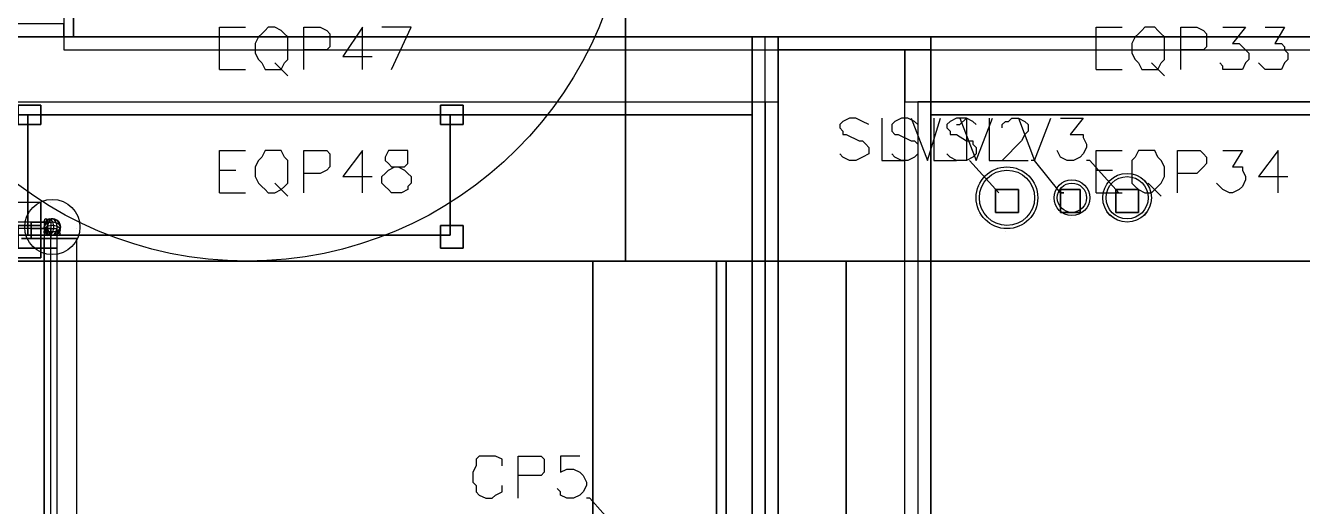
# Model space of a CAD drawing. Header units: metres. Extents: x 114 to 218, y 8 to 180.
# Drawn here: x 150.5 to 156.55, y 75.91 to 78.19 of the extents above; entities that cross this region are included whole.
import ezdxf

# ---------------------------------------------------------------- set-up
doc = ezdxf.new("R2010")
doc.units = ezdxf.units.M
doc.header["$MEASUREMENT"] = 0
for name, color, linetype in [('_Route', 7, 'Continuous'), ('A-2D-I-WALL', 7, 'Continuous'), ('A-3D-I-WALL', 7, 'Continuous'), ('A-TFP-CONTROL', 7, 'Continuous'), ('E-CNDT-PWR', 7, 'Continuous'), ('E-EQUIP', 7, 'Continuous'), ('E-SLEEVES', 7, 'Continuous'), ('E-TFP-EQUIP', 7, 'Continuous'), ('E-TFP-SLEEVES', 7, 'Continuous'), ('PL-DHWR-Fitting', 7, 'Continuous'), ('PL-DHWR-Pipe', 7, 'Continuous'), ('PL-DHWR-Pipe_Fitting-Insulation', 7, 'Continuous'), ('S-3D-BEAM', 7, 'Continuous'), ('S-3D-FTNG', 7, 'Continuous'), ('S-3D-PILR', 7, 'Continuous')]:
    doc.layers.add(name, color=color, linetype=linetype)

msp = doc.modelspace()

# ---------------------------------------------------------------- linework, layer by layer
at = {"layer": '_Route', "color": 4, "true_color": 0x00ffff}
msp.add_lwpolyline([(193.461, 85.4557), (193.461, 85.0712), (169.3117, 85.0712), (169.3117, 65.721), (150.623, 65.721), (150.623, 77.2265), (141.1786, 77.2265), (140.8402, 77.2265), (130.5806, 77.2265), (130.2422, 77.2265), (126.489, 77.2265)], dxfattribs=at)
msp.add_lwpolyline([(193.461, 85.4557), (193.461, 85.0712), (169.3117, 85.0712), (169.3117, 65.721), (150.623, 65.721), (150.623, 77.2265), (141.1786, 77.2265), (140.8402, 77.2265), (130.5806, 77.2265), (130.2422, 77.2265), (126.489, 77.2265)], dxfattribs=at)
at = {"layer": 'A-2D-I-WALL', "color": 9, "true_color": 0xbababa}
for points in [[(150.6845, 107.9746), (150.6845, 78.0725)], [(154.0685, 78.134), (153.4532, 78.134)], [(155.2836, 78.134), (154.6683, 78.134)], [(150.6845, 78.0725), (165.5894, 78.0725)], [(154.0685, 78.0725), (154.0685, 67.8437)], [(154.6683, 67.1822), (154.6683, 78.0725)], [(150.4384, 77.8264), (154.0685, 77.8264)], [(154.0069, 77.8264), (154.0069, 67.9052)], [(154.6683, 77.8264), (167.4659, 77.8264)], [(154.7299, 77.8264), (154.7299, 67.536)], [(150.3768, 77.7649), (153.9454, 77.7649)], [(153.9454, 77.7649), (153.9454, 67.9667)], [(154.7914, 67.5975), (154.7914, 77.7649)], [(154.7914, 77.7649), (167.389, 77.7649)]]:
    msp.add_lwpolyline(points, dxfattribs=at)
at = {"layer": 'A-3D-I-WALL', "color": 42, "true_color": 0xdda500}
for points in [[(150.7306, 108.2822), (150.3768, 108.2822), (150.3768, 107.4362), (150.3768, 78.134), (150.7306, 78.134), (150.6845, 78.134), (150.4384, 78.134), (150.3768, 78.134), (150.3768, 107.4362), (150.3768, 108.2822), (150.7306, 108.2822)], [(150.7306, 78.134), (150.7306, 107.9284), (150.7306, 108.2822), (150.7306, 108.2207), (150.7306, 108.1591), (150.7306, 78.134)], [(150.6845, 108.1591), (150.6845, 78.1955), (150.6845, 78.134), (150.7306, 78.134), (150.7306, 108.1591), (150.6845, 108.1591)], [(150.3768, 107.4977), (150.3768, 107.4362), (150.3768, 78.134), (150.4384, 78.134), (150.6845, 78.134), (150.6845, 78.1955), (150.4384, 78.1955), (150.4384, 107.4977), (150.3768, 107.4977)], [(153.9454, 78.134), (150.7306, 78.134), (150.3768, 78.134), (153.9454, 78.134)], [(150.6845, 78.134), (150.6845, 78.134)], [(150.6845, 78.134), (150.6845, 78.134)], [(150.7306, 78.134), (150.7306, 78.134)], [(150.7306, 78.134), (150.7306, 78.134)], [(150.7306, 78.134), (150.7306, 78.134)], [(154.0069, 67.9052), (154.0069, 78.134), (153.9454, 78.134), (153.9454, 67.9667), (153.9454, 67.9052), (154.0069, 67.9052), (154.0069, 67.8437), (154.0685, 67.8437), (154.0685, 78.0725), (154.0685, 78.134), (154.0069, 78.134)], [(154.7914, 78.134), (153.9454, 78.134), (153.9454, 77.7649), (153.9454, 67.9667), (153.9454, 67.1207), (154.7914, 67.1207), (154.0069, 67.1207), (153.9454, 67.1207), (153.9454, 67.9667), (153.9454, 78.134), (154.0685, 78.134), (154.7914, 78.134)], [(153.9454, 78.134), (153.9454, 78.134)], [(153.9454, 78.134), (153.9454, 78.134)], [(153.9454, 78.134), (153.9454, 78.134)], [(153.9454, 77.7649), (153.9454, 78.134), (153.9454, 77.7649)], [(154.0069, 78.134), (154.0069, 78.134)], [(154.0685, 78.134), (154.0685, 78.134)], [(154.0685, 78.134), (154.0685, 78.134)], [(165.5278, 78.134), (155.2836, 78.134), (154.7914, 78.134), (154.7299, 78.134), (154.6683, 78.134), (154.0685, 78.134), (154.0685, 78.0725), (154.6683, 78.0725), (154.7914, 78.0725), (165.5278, 78.0725), (165.5278, 78.134)], [(154.0685, 78.134), (154.0685, 78.134)], [(154.6683, 78.134), (154.6683, 78.134)], [(154.7299, 78.134), (154.7299, 78.134)], [(154.7914, 67.1207), (154.7914, 67.5975), (154.7914, 77.7649), (154.7914, 78.134), (154.7914, 77.7649), (154.7914, 67.5975), (154.7914, 67.1207)], [(154.7914, 78.134), (154.7914, 78.134)], [(154.7914, 78.134), (154.7914, 78.134)], [(165.5278, 78.134), (154.7914, 78.134), (154.7914, 77.7649), (165.5278, 77.7649), (165.5278, 78.0571), (165.5278, 78.134), (165.5278, 78.0571), (165.5278, 77.7649), (154.7914, 77.7649), (154.7914, 78.134), (165.5278, 78.134)], [(154.7914, 78.134), (154.7914, 78.134)], [(154.7914, 78.134), (154.7914, 78.134)], [(155.2836, 78.134), (155.2836, 78.134)], [(154.6683, 67.536), (154.6683, 77.8264), (154.6683, 78.0725), (154.0685, 78.0725)], [(154.0685, 78.0725), (154.0685, 78.0725)], [(154.0685, 78.0725), (154.0685, 78.0725)], [(154.6683, 78.0725), (154.6683, 78.0725)], [(154.7914, 78.0725), (154.6683, 78.0725), (154.6683, 77.8264), (154.7299, 77.8264), (154.7914, 77.8264)], [(154.6683, 78.0725), (154.6683, 78.0725)], [(154.7914, 78.0725), (154.7914, 78.0725)], [(154.6683, 77.8264), (154.7299, 77.8264)], [(154.6683, 77.8264), (154.6683, 77.8264)], [(154.6683, 77.8264), (154.6683, 77.8264)], [(154.7914, 67.536), (154.7914, 67.5975), (154.7914, 77.7649), (154.7914, 77.8264), (154.7299, 77.8264), (154.7299, 67.536), (154.7914, 67.536)], [(154.7299, 77.8264), (154.7299, 77.8264)], [(154.7299, 77.8264), (154.7299, 77.8264)], [(154.7914, 77.8264), (154.7914, 77.8264)], [(154.7914, 77.8264), (154.7914, 77.7649), (165.5278, 77.7649), (165.5278, 77.8264), (154.7914, 77.8264)], [(154.7914, 77.8264), (154.7914, 77.8264)], [(153.9454, 77.7649), (150.3768, 77.7649), (153.9454, 77.7649)], [(153.9454, 77.7649), (153.9454, 77.7649)], [(153.9454, 77.7649), (153.9454, 77.7649)], [(154.7914, 77.7649), (154.7914, 77.7649)], [(154.7914, 77.7649), (154.7914, 77.7649)], [(154.7914, 77.7649), (154.7914, 77.7649)], [(154.7914, 77.7649), (154.7914, 77.7649)], [(154.7914, 77.7649), (154.7914, 77.7649)]]:
    msp.add_lwpolyline(points, dxfattribs=at)
at = {"layer": 'A-TFP-CONTROL', "color": 1, "true_color": 0xff0000}
for points in [[(152.761, 76.1036), (152.761, 76.1344), (152.7302, 76.1498), (152.7149, 76.1498), (152.6841, 76.1498), (152.6533, 76.1498), (152.638, 76.1344), (152.638, 76.1036), (152.6226, 76.0729), (152.6226, 76.0267), (152.638, 76.0113), (152.638, 75.9806), (152.6533, 75.9652), (152.6841, 75.9498), (152.7149, 75.9498), (152.7302, 75.9652), (152.761, 75.9806), (152.761, 76.0113)], [(152.8379, 75.9498), (152.8379, 76.1498), (152.9148, 76.1498), (152.9456, 76.1498), (152.961, 76.1344), (152.961, 76.119), (152.961, 76.0882), (152.961, 76.0729), (152.9456, 76.0575), (152.9148, 76.0575), (152.8379, 76.0575)], [(153.1302, 76.1498), (153.0379, 76.1498), (153.0379, 76.0729), (153.0686, 76.0882), (153.0994, 76.0882), (153.1302, 76.0729), (153.1455, 76.0575), (153.1609, 76.0267), (153.1609, 76.0113), (153.1455, 75.9806), (153.1302, 75.9652), (153.0994, 75.9498), (153.0686, 75.9498), (153.0379, 75.9652), (153.0379, 75.9806), (153.0225, 75.996)], [(153.2994, 75.8114), (153.1763, 75.9498), (153.1609, 75.9498)]]:
    msp.add_lwpolyline(points, dxfattribs=at)
at = {"layer": 'E-CNDT-PWR', "color": 113, "true_color": 0x6edda5}
for points in [[(155.1452, 77.5034), (155.1452, 77.5034)], [(155.0221, 77.4265), (155.0221, 77.4265)], [(155.2682, 77.4265), (155.2682, 77.4265)], [(155.4528, 77.4418), (155.4528, 77.4418)], [(155.7143, 77.4726), (155.7143, 77.4726)], [(155.0067, 77.3649), (155.0067, 77.3649)], [(155.299, 77.3649), (155.299, 77.3649)], [(155.3605, 77.3649), (155.3605, 77.3649)], [(155.3759, 77.3957), (155.3759, 77.3957)], [(155.5297, 77.3957), (155.5297, 77.3957)], [(155.5451, 77.3649), (155.5451, 77.3649)], [(155.6066, 77.3649), (155.6066, 77.3649)], [(155.622, 77.4111), (155.622, 77.4111)], [(155.8066, 77.4111), (155.8066, 77.4111)], [(155.822, 77.3649), (155.822, 77.3649)], [(155.3759, 77.3188), (155.3759, 77.3188)], [(155.5297, 77.3188), (155.5297, 77.3188)], [(155.0221, 77.288), (155.0221, 77.288)], [(155.2682, 77.288), (155.2682, 77.288)], [(155.4528, 77.2726), (155.4528, 77.2726)], [(155.4528, 77.2726), (155.4528, 77.2726)], [(155.4528, 77.2726), (155.4528, 77.2726)], [(155.4528, 77.2726), (155.4528, 77.2726)], [(155.622, 77.3034), (155.622, 77.3034)], [(155.7143, 77.2573), (155.7143, 77.2573)], [(155.7143, 77.2573), (155.7143, 77.2573)], [(155.7143, 77.2573), (155.7143, 77.2573)], [(155.7143, 77.2573), (155.7143, 77.2573)], [(155.8066, 77.3034), (155.8066, 77.3034)], [(155.1452, 77.2111), (155.1452, 77.2111)], [(155.1452, 77.2111), (155.1452, 77.2111)], [(155.1452, 77.2111), (155.1452, 77.2111)], [(155.1452, 77.2111), (155.1452, 77.2111)]]:
    msp.add_lwpolyline(points, dxfattribs=at)
for centre, radius in [((155.1529, 77.3726), 0.1461), ((155.1529, 77.3726), 0.1461), ((155.1529, 77.3726), 0.1461), ((155.1529, 77.3726), 0.1461), ((155.1529, 77.3726), 0.1461), ((155.1529, 77.3726), 0.1461), ((155.1529, 77.3726), 0.1461), ((155.1529, 77.3726), 0.1461), ((155.1529, 77.3726), 0.1461), ((155.1529, 77.3726), 0.1461), ((155.722, 77.3726), 0.1154), ((155.722, 77.3726), 0.1154), ((155.722, 77.3726), 0.1154), ((155.722, 77.3726), 0.1154), ((155.722, 77.3726), 0.1154), ((155.722, 77.3726), 0.1154), ((155.722, 77.3726), 0.1154), ((155.722, 77.3726), 0.1154), ((155.722, 77.3726), 0.1153), ((155.722, 77.3726), 0.1153), ((155.4605, 77.3726), 0.0846), ((155.4605, 77.3726), 0.0846), ((155.4605, 77.3726), 0.0846), ((155.4605, 77.3726), 0.0846), ((155.4605, 77.3726), 0.0846), ((155.4605, 77.3726), 0.0846), ((155.4605, 77.3726), 0.0846), ((155.4605, 77.3726), 0.0846), ((155.4605, 77.3726), 0.0846), ((155.4605, 77.3726), 0.0846)]:
    msp.add_circle(centre, radius, dxfattribs=at)
at = {"layer": 'E-EQUIP', "color": 6, "true_color": 0xff00ff}
for points in [[(150.5153, 77.1957), (150.5153, 77.7649), (152.5149, 77.7649), (152.5149, 77.1957), (150.5153, 77.1957)], [(150.5153, 77.7649), (152.5149, 77.7649), (150.5153, 77.7649)], [(150.5153, 77.1957), (152.5149, 77.1957), (152.5149, 77.7649), (152.5149, 77.1957), (150.5153, 77.1957)], [(150.5153, 77.7649), (150.5153, 77.1957), (150.5153, 77.7649)], [(150.5153, 77.7649), (150.5153, 77.7649)], [(152.5149, 77.7649), (152.5149, 77.7649)], [(152.5149, 77.7649), (152.5149, 77.7649)], [(150.5153, 77.1957), (150.5153, 77.1957)], [(150.5153, 77.1957), (150.5153, 77.1957)], [(152.5149, 77.1957), (152.5149, 77.1957)], [(152.5149, 77.1957), (152.5149, 77.1957)]]:
    msp.add_lwpolyline(points, dxfattribs=at)
at = {"layer": 'E-SLEEVES', "color": 4, "true_color": 0x00ffff}
for centre, radius in [((155.1529, 77.3726), 0.1308), ((155.4605, 77.3726), 0.0692), ((155.722, 77.3726), 0.1)]:
    msp.add_circle(centre, radius, dxfattribs=at)
at = {"layer": 'E-TFP-EQUIP', "color": 6, "true_color": 0xff00ff}
for points in [[(151.4228, 77.9802), (151.4228, 78.1802), (151.5459, 78.1802)], [(151.6535, 78.1802), (151.6381, 78.1648), (151.6228, 78.1494), (151.6074, 78.134), (151.592, 78.1033), (151.592, 78.0571), (151.6074, 78.0264), (151.6228, 78.011), (151.6381, 77.9802), (151.6535, 77.9802), (151.6843, 77.9802), (151.7151, 77.9802), (151.7304, 78.011), (151.7458, 78.0264), (151.7458, 78.0571), (151.7458, 78.1033), (151.7458, 78.134), (151.7304, 78.1494), (151.7151, 78.1648), (151.6843, 78.1802), (151.6535, 78.1802)], [(151.8227, 77.9802), (151.8227, 78.1802), (151.8996, 78.1802), (151.9304, 78.1648), (151.9458, 78.1494), (151.9458, 78.134), (151.9458, 78.1033), (151.9458, 78.0879), (151.9304, 78.0725), (151.8996, 78.0725), (151.8227, 78.0725)], [(152.0996, 77.9802), (152.0996, 78.1802), (152.0073, 78.0417), (152.1457, 78.0417)], [(152.238, 77.9802), (152.3303, 78.1802), (152.1919, 78.1802)], [(155.5759, 77.9802), (155.5759, 78.1802), (155.6989, 78.1802)], [(155.8066, 78.1802), (155.7912, 78.1648), (155.7758, 78.1494), (155.7604, 78.134), (155.7451, 78.1033), (155.7451, 78.0571), (155.7604, 78.0264), (155.7758, 78.011), (155.7912, 77.9802), (155.8066, 77.9802), (155.8527, 77.9802), (155.8681, 77.9802), (155.8835, 78.011), (155.8989, 78.0264), (155.8989, 78.0571), (155.8989, 78.1033), (155.8989, 78.134), (155.8835, 78.1494), (155.8681, 78.1648), (155.8527, 78.1802), (155.8066, 78.1802)], [(155.9758, 77.9802), (155.9758, 78.1802), (156.0527, 78.1802), (156.0835, 78.1648), (156.0988, 78.1494), (156.0988, 78.134), (156.0988, 78.1033), (156.0988, 78.0879), (156.0835, 78.0725), (156.0527, 78.0725), (155.9758, 78.0725)], [(156.1758, 78.1802), (156.2834, 78.1802), (156.2219, 78.1033), (156.2527, 78.1033), (156.268, 78.0879), (156.2834, 78.0725), (156.2988, 78.0571), (156.2988, 78.0264), (156.2834, 78.011), (156.268, 77.9802), (156.2373, 77.9802), (156.2065, 77.9802), (156.1758, 77.9802), (156.1758, 77.9956), (156.1604, 78.011)], [(156.3757, 78.1802), (156.468, 78.1802), (156.4219, 78.1033), (156.4526, 78.1033), (156.468, 78.0879), (156.468, 78.0725), (156.4834, 78.0571), (156.4834, 78.0264), (156.468, 78.011), (156.4526, 77.9802), (156.4219, 77.9802), (156.4065, 77.9802), (156.3757, 77.9802), (156.3603, 77.9956), (156.345, 78.011)], [(151.4228, 78.0725), (151.4997, 78.0725)], [(155.5759, 78.0725), (155.6528, 78.0725)], [(151.4228, 77.9802), (151.5459, 77.9802)], [(151.6843, 78.011), (151.7458, 77.9494)], [(155.5759, 77.9802), (155.6989, 77.9802)], [(155.8373, 78.011), (155.8989, 77.9494)], [(150.5768, 77.811), (150.4691, 77.811), (150.4691, 77.7187), (150.4691, 77.811), (150.5768, 77.811)], [(150.5768, 77.7187), (150.5768, 77.811), (150.5768, 77.7187)], [(150.5768, 77.811), (150.5768, 77.811)], [(150.5768, 77.811), (150.5768, 77.811)], [(152.5764, 77.811), (152.4688, 77.811), (152.4688, 77.7187), (152.4688, 77.811), (152.5764, 77.811)], [(152.4688, 77.811), (152.4688, 77.811)], [(152.4688, 77.811), (152.4688, 77.811)], [(152.5764, 77.7187), (152.5764, 77.811), (152.5764, 77.7187)], [(152.5764, 77.811), (152.5764, 77.811)], [(152.5764, 77.811), (152.5764, 77.811)], [(150.5768, 77.7187), (150.4691, 77.7187), (150.5768, 77.7187)], [(150.5768, 77.7187), (150.5768, 77.7187)], [(152.5764, 77.7187), (152.4688, 77.7187), (152.5764, 77.7187)], [(152.4688, 77.7187), (152.4688, 77.7187)], [(152.4688, 77.7187), (152.4688, 77.7187)], [(152.5764, 77.7187), (152.5764, 77.7187)], [(151.4228, 77.3957), (151.4228, 77.5957), (151.5459, 77.5957)], [(151.6535, 77.5957), (151.6381, 77.5957), (151.6228, 77.5649), (151.6074, 77.5495), (151.592, 77.5187), (151.592, 77.4726), (151.6074, 77.4418), (151.6228, 77.4265), (151.6381, 77.4111), (151.6535, 77.3957), (151.6843, 77.3957), (151.7151, 77.4111), (151.7304, 77.4265), (151.7458, 77.4418), (151.7458, 77.4726), (151.7458, 77.5187), (151.7458, 77.5495), (151.7304, 77.5649), (151.7151, 77.5957), (151.6843, 77.5957), (151.6535, 77.5957)], [(151.8227, 77.3957), (151.8227, 77.5957), (151.8996, 77.5957), (151.9304, 77.5957), (151.9458, 77.5803), (151.9458, 77.5649), (151.9458, 77.5341), (151.9458, 77.5187), (151.9304, 77.5034), (151.8996, 77.488), (151.8227, 77.488)], [(152.0996, 77.3957), (152.0996, 77.5957), (152.0073, 77.4726), (152.1457, 77.4726)], [(152.238, 77.5957), (152.2226, 77.5957), (152.2073, 77.5649), (152.2073, 77.5495), (152.2226, 77.5341), (152.238, 77.5187), (152.2688, 77.5187), (152.2996, 77.5034), (152.3149, 77.488), (152.3303, 77.4726), (152.3303, 77.4418), (152.3149, 77.4265), (152.3149, 77.4111), (152.2842, 77.3957), (152.238, 77.3957), (152.2226, 77.4111), (152.2073, 77.4265), (152.1919, 77.4418), (152.1919, 77.4726), (152.2073, 77.488), (152.2226, 77.5034), (152.2534, 77.5187), (152.2996, 77.5187), (152.3149, 77.5341), (152.3149, 77.5495), (152.3149, 77.5649), (152.3149, 77.5957), (152.2842, 77.5957), (152.238, 77.5957)], [(155.5759, 77.3957), (155.5759, 77.5957), (155.6989, 77.5957)], [(155.8066, 77.5957), (155.7758, 77.5957), (155.7604, 77.5649), (155.7451, 77.5495), (155.7451, 77.5187), (155.7451, 77.4726), (155.7451, 77.4418), (155.7604, 77.4265), (155.7758, 77.4111), (155.8066, 77.3957), (155.8373, 77.3957), (155.8527, 77.4111), (155.8681, 77.4265), (155.8835, 77.4418), (155.8989, 77.4726), (155.8989, 77.5187), (155.8835, 77.5495), (155.8681, 77.5649), (155.8527, 77.5957), (155.8373, 77.5957), (155.8066, 77.5957)], [(155.9604, 77.3957), (155.9604, 77.5957), (156.0527, 77.5957), (156.0681, 77.5957), (156.0835, 77.5803), (156.0988, 77.5649), (156.0988, 77.5341), (156.0835, 77.5187), (156.0681, 77.5034), (156.0527, 77.488), (155.9604, 77.488)], [(156.1758, 77.5957), (156.268, 77.5957), (156.2219, 77.5187), (156.2527, 77.5187), (156.268, 77.5187), (156.268, 77.5034), (156.2834, 77.4726), (156.2834, 77.4572), (156.268, 77.4265), (156.2527, 77.4111), (156.2219, 77.3957), (156.2065, 77.3957), (156.1758, 77.4111), (156.1604, 77.4265), (156.145, 77.4418)], [(156.4372, 77.3957), (156.4372, 77.5957), (156.345, 77.4726), (156.4834, 77.4726)], [(151.4228, 77.5034), (151.4997, 77.5034)], [(155.5759, 77.5034), (155.6528, 77.5034)], [(151.6843, 77.4418), (151.7458, 77.3803)], [(155.822, 77.4418), (155.8835, 77.3803)], [(151.4228, 77.3957), (151.5459, 77.3957)], [(155.5759, 77.3957), (155.6989, 77.3957)], [(150.5768, 77.2419), (150.4691, 77.2419), (150.4691, 77.1342), (150.4691, 77.2419), (150.5768, 77.2419)], [(150.5768, 77.1342), (150.5768, 77.2419), (150.5768, 77.1342)], [(150.5768, 77.2419), (150.5768, 77.2419)], [(150.5768, 77.2419), (150.5768, 77.2419)], [(152.5764, 77.2419), (152.4688, 77.2419), (152.4688, 77.1342), (152.4688, 77.2419), (152.5764, 77.2419)], [(152.4688, 77.2419), (152.4688, 77.2419)], [(152.4688, 77.2419), (152.4688, 77.2419)], [(152.5764, 77.1342), (152.5764, 77.2419), (152.5764, 77.1342)], [(152.5764, 77.2419), (152.5764, 77.2419)], [(152.5764, 77.2419), (152.5764, 77.2419)], [(150.5768, 77.1342), (150.4691, 77.1342), (150.5768, 77.1342)], [(150.5768, 77.1342), (150.5768, 77.1342)], [(152.5764, 77.1342), (152.4688, 77.1342), (152.5764, 77.1342)], [(152.4688, 77.1342), (152.4688, 77.1342)], [(152.4688, 77.1342), (152.4688, 77.1342)], [(152.5764, 77.1342), (152.5764, 77.1342)]]:
    msp.add_lwpolyline(points, dxfattribs=at)
at = {"layer": 'E-TFP-SLEEVES', "color": 4, "true_color": 0x00ffff}
for points in [[(154.4991, 77.7187), (154.4684, 77.7341), (154.4376, 77.7495), (154.4069, 77.7495), (154.3761, 77.7341), (154.3607, 77.7187), (154.3607, 77.7033), (154.3761, 77.688), (154.3761, 77.6726), (154.3915, 77.6726), (154.453, 77.6418), (154.4684, 77.6418), (154.4838, 77.6264), (154.4991, 77.611), (154.4991, 77.5803), (154.4684, 77.5649), (154.4376, 77.5495), (154.4069, 77.5495), (154.3761, 77.5649), (154.3607, 77.5803)], [(154.5607, 77.7495), (154.5607, 77.5495), (154.6683, 77.5495)], [(154.7299, 77.7187), (154.7145, 77.7341), (154.6837, 77.7495), (154.653, 77.7495), (154.6222, 77.7341), (154.6068, 77.7187), (154.6068, 77.7033), (154.6068, 77.688), (154.6222, 77.6726), (154.6376, 77.6726), (154.6991, 77.6418), (154.7145, 77.6418), (154.7299, 77.6264), (154.7299, 77.611), (154.7299, 77.5803), (154.7145, 77.5649), (154.6837, 77.5495), (154.653, 77.5495), (154.6222, 77.5649), (154.6068, 77.5803)], [(154.6991, 77.7495), (154.776, 77.5495), (154.8375, 77.7495)], [(154.8068, 77.7495), (154.8068, 77.5495), (154.9144, 77.5495)], [(155.0067, 77.7187), (154.9913, 77.7341), (154.9606, 77.7495), (154.9144, 77.7495), (154.8837, 77.7341), (154.8683, 77.7187), (154.8683, 77.7033), (154.8837, 77.688), (154.8837, 77.6726), (154.9144, 77.6726), (154.9606, 77.6418), (154.9913, 77.6418), (154.9913, 77.6264), (155.0067, 77.611), (155.0067, 77.5803), (154.9913, 77.5649), (154.9606, 77.5495), (154.9144, 77.5495), (154.8837, 77.5649), (154.8683, 77.5803)], [(154.9144, 77.7187), (154.9298, 77.7187), (154.9606, 77.7495), (154.9606, 77.5495)], [(154.9298, 77.7495), (155.0067, 77.5495), (155.0836, 77.7495)], [(155.0683, 77.7495), (155.0683, 77.5495), (155.1913, 77.5495)], [(155.1298, 77.7033), (155.1298, 77.7187), (155.1452, 77.7341), (155.1606, 77.7341), (155.1759, 77.7495), (155.2067, 77.7495), (155.2375, 77.7341), (155.2529, 77.7187), (155.2529, 77.688), (155.2375, 77.6726), (155.2221, 77.6418), (155.1298, 77.5495), (155.2529, 77.5495)], [(155.2067, 77.7495), (155.2836, 77.5495), (155.3605, 77.7495)], [(155.4067, 77.7495), (155.5143, 77.7495), (155.4528, 77.6726), (155.4836, 77.6726), (155.5143, 77.6726), (155.5143, 77.6572), (155.5297, 77.6264), (155.5297, 77.611), (155.5143, 77.5803), (155.4989, 77.5649), (155.4682, 77.5495), (155.4374, 77.5495), (155.4067, 77.5649), (155.3913, 77.5957)], [(155.1144, 77.3957), (154.976, 77.5495)], [(155.4067, 77.3957), (155.2836, 77.5495), (155.2682, 77.5495)], [(155.6835, 77.3957), (155.5451, 77.5495), (155.5297, 77.5495)], [(155.2067, 77.4111), (155.099, 77.4111), (155.099, 77.3034), (155.099, 77.4111), (155.2067, 77.4111)], [(155.099, 77.4111), (155.099, 77.4111)], [(155.099, 77.4111), (155.099, 77.4111)], [(155.1144, 77.3957), (155.1144, 77.3957), (155.1144, 77.3957), (155.1144, 77.3957)], [(155.2067, 77.3034), (155.2067, 77.4111), (155.2067, 77.3034)], [(155.2067, 77.4111), (155.2067, 77.4111)], [(155.2067, 77.4111), (155.2067, 77.4111)], [(155.4989, 77.4111), (155.4067, 77.4111), (155.4067, 77.3034), (155.4067, 77.4111), (155.4989, 77.4111)], [(155.4067, 77.4111), (155.4067, 77.4111)], [(155.4067, 77.4111), (155.4067, 77.4111)], [(155.4067, 77.3957), (155.422, 77.3957), (155.422, 77.3957), (155.4067, 77.3957), (155.4067, 77.3957)], [(155.4989, 77.3034), (155.4989, 77.4111), (155.4989, 77.3034)], [(155.4989, 77.4111), (155.4989, 77.4111)], [(155.4989, 77.4111), (155.4989, 77.4111)], [(155.7758, 77.4111), (155.6682, 77.4111), (155.6682, 77.3034), (155.6682, 77.4111), (155.7758, 77.4111)], [(155.6682, 77.4111), (155.6682, 77.4111)], [(155.6682, 77.4111), (155.6682, 77.4111)], [(155.6835, 77.3957), (155.6682, 77.3957), (155.6682, 77.3957), (155.6835, 77.3957), (155.6835, 77.3957)], [(155.7758, 77.3034), (155.7758, 77.4111), (155.7758, 77.3034)], [(155.7758, 77.4111), (155.7758, 77.4111)], [(155.7758, 77.4111), (155.7758, 77.4111)], [(155.2067, 77.3034), (155.099, 77.3034), (155.2067, 77.3034)], [(155.099, 77.3034), (155.099, 77.3034)], [(155.099, 77.3034), (155.099, 77.3034)], [(155.2067, 77.3034), (155.2067, 77.3034)], [(155.4989, 77.3034), (155.4067, 77.3034), (155.4989, 77.3034)], [(155.4067, 77.3034), (155.4067, 77.3034)], [(155.4067, 77.3034), (155.4067, 77.3034)], [(155.4989, 77.3034), (155.4989, 77.3034)], [(155.7758, 77.3034), (155.6682, 77.3034), (155.7758, 77.3034)], [(155.6682, 77.3034), (155.6682, 77.3034)], [(155.6682, 77.3034), (155.6682, 77.3034)], [(155.7758, 77.3034), (155.7758, 77.3034)]]:
    msp.add_lwpolyline(points, dxfattribs=at)
at = {"layer": 'PL-DHWR-Fitting', "color": 30, "true_color": 0xff7f00}
for points in [[(150.5307, 77.2573), (150.5307, 77.2419), (150.5307, 77.2265), (150.5307, 77.1957), (150.5307, 77.2265), (150.5307, 77.2419), (150.5307, 77.2573), (150.5307, 77.2419), (150.5307, 77.2265), (150.5307, 77.1957), (150.5307, 77.1804), (150.5307, 77.1957), (150.5307, 77.2265), (150.5307, 77.2419), (150.5307, 77.2573)], [(150.5307, 77.2573), (150.5768, 77.2573)], [(150.5307, 77.2573), (150.5768, 77.2573)], [(150.5768, 77.2573), (150.5307, 77.2573)], [(150.5768, 77.2573), (150.5307, 77.2573)], [(150.5307, 77.2573), (150.5307, 77.2419), (150.5307, 77.2265), (150.5307, 77.1957), (150.5307, 77.2265), (150.5307, 77.2419), (150.5307, 77.2573), (150.5307, 77.2419), (150.5307, 77.2265), (150.5307, 77.1957), (150.5307, 77.1804), (150.5307, 77.1957), (150.5307, 77.2265), (150.5307, 77.2419), (150.5307, 77.2573)], [(150.5307, 77.2573), (150.5768, 77.2573)], [(150.5307, 77.2573), (150.5768, 77.2573)], [(150.5768, 77.2573), (150.5307, 77.2573)], [(150.5768, 77.2573), (150.5307, 77.2573)], [(150.5768, 77.1804), (150.5768, 77.1957), (150.5768, 77.2265), (150.5768, 77.2419), (150.5768, 77.2573), (150.5768, 77.2419), (150.5768, 77.2265), (150.5768, 77.1957), (150.5768, 77.1804)], [(150.5768, 77.2573), (150.5768, 77.2419), (150.5768, 77.2265), (150.5768, 77.1957), (150.5768, 77.2265), (150.5768, 77.2419), (150.5768, 77.2573)], [(150.5768, 77.1957), (150.5768, 77.2265), (150.5768, 77.2419), (150.5768, 77.2573), (150.5768, 77.2419), (150.5768, 77.2265), (150.5768, 77.1957), (150.5768, 77.2265), (150.5768, 77.2419), (150.5768, 77.2573), (150.5768, 77.2419), (150.5768, 77.2265), (150.5768, 77.1957)], [(150.5768, 77.2573), (150.5768, 77.2573)], [(150.5768, 77.2573), (150.6076, 77.2573), (150.623, 77.2573)], [(150.5768, 77.2573), (150.5768, 77.2573)], [(150.623, 77.2573), (150.6076, 77.2573), (150.5768, 77.2573)], [(150.5768, 77.1804), (150.5768, 77.1957), (150.5768, 77.2265), (150.5768, 77.2419), (150.5768, 77.2573), (150.5768, 77.2419), (150.5768, 77.2265), (150.5768, 77.1957), (150.5768, 77.1804)], [(150.5768, 77.2573), (150.5768, 77.2419), (150.5768, 77.2265), (150.5768, 77.1957), (150.5768, 77.2265), (150.5768, 77.2419), (150.5768, 77.2573)], [(150.5768, 77.1957), (150.5768, 77.2265), (150.5768, 77.2419), (150.5768, 77.2573), (150.5768, 77.2419), (150.5768, 77.2265), (150.5768, 77.1957), (150.5768, 77.2265), (150.5768, 77.2419), (150.5768, 77.2573), (150.5768, 77.2419), (150.5768, 77.2265), (150.5768, 77.1957)], [(150.5768, 77.2573), (150.5768, 77.2573)], [(150.5768, 77.2573), (150.6076, 77.2573), (150.623, 77.2573)], [(150.5768, 77.2573), (150.5768, 77.2573)], [(150.623, 77.2573), (150.6076, 77.2573), (150.5768, 77.2573)], [(150.623, 77.2573), (150.623, 77.2573)], [(150.623, 77.2573), (150.623, 77.2573)], [(150.623, 77.2573), (150.623, 77.2573)], [(150.623, 77.2573), (150.623, 77.2265), (150.623, 77.1804)], [(150.623, 77.2573), (150.623, 77.2573)], [(150.623, 77.2573), (150.623, 77.2573)], [(150.623, 77.2573), (150.623, 77.2573)], [(150.623, 77.2573), (150.623, 77.2573)], [(150.623, 77.2573), (150.623, 77.2573)], [(150.623, 77.2573), (150.623, 77.2573)], [(150.623, 77.2573), (150.623, 77.2573)], [(150.623, 77.2573), (150.623, 77.2573)], [(150.623, 77.2573), (150.623, 77.2265), (150.623, 77.1804)], [(150.623, 77.2573), (150.623, 77.2573)], [(150.623, 77.2573), (150.623, 77.2573)], [(150.623, 77.2573), (150.623, 77.2573)], [(150.623, 77.2573), (150.623, 77.2573)], [(150.623, 77.2573), (150.623, 77.2573)], [(150.5307, 77.2265), (150.5768, 77.2265)], [(150.5307, 77.2265), (150.5768, 77.2265)], [(150.5307, 77.2265), (150.5768, 77.2265)], [(150.5307, 77.2265), (150.5768, 77.2265)], [(150.5307, 77.2265), (150.5307, 77.2265)], [(150.5307, 77.2265), (150.5307, 77.2265)], [(150.5307, 77.2265), (150.5768, 77.2265)], [(150.5307, 77.2265), (150.5768, 77.2265)], [(150.5307, 77.2265), (150.5768, 77.2265)], [(150.5307, 77.2265), (150.5768, 77.2265)], [(150.5307, 77.2265), (150.5307, 77.2265)], [(150.5307, 77.2265), (150.5307, 77.2265)], [(150.5307, 77.1957), (150.5768, 77.1957)], [(150.5307, 77.1957), (150.5768, 77.1957)], [(150.5307, 77.1957), (150.5768, 77.1957)], [(150.5307, 77.1957), (150.5768, 77.1957)], [(150.5768, 77.2265), (150.5768, 77.2265)], [(150.5768, 77.2265), (150.5768, 77.2265)], [(150.5768, 77.2265), (150.5768, 77.2265)], [(150.5768, 77.2265), (150.5768, 77.2265)], [(150.5768, 77.2265), (150.6383, 77.2265), (150.6537, 77.2265)], [(150.5768, 77.2265), (150.5768, 77.2265)], [(150.5768, 77.2265), (150.5768, 77.2265)], [(150.5768, 77.2265), (150.5768, 77.2265)], [(150.5768, 77.2265), (150.5768, 77.2265)], [(150.5768, 77.2265), (150.5768, 77.2265)], [(150.5768, 77.2265), (150.5768, 77.2265)], [(150.5768, 77.2265), (150.5768, 77.2265)], [(150.5768, 77.2265), (150.6383, 77.2265), (150.6537, 77.2265)], [(150.5768, 77.2265), (150.5768, 77.2265)], [(150.5768, 77.2265), (150.5768, 77.2265)], [(150.5768, 77.2265), (150.5768, 77.2265)], [(150.5768, 77.1957), (150.5768, 77.1957)], [(150.5768, 77.1957), (150.6076, 77.1957), (150.623, 77.1957)], [(150.5768, 77.1957), (150.5768, 77.1957)], [(150.5768, 77.1957), (150.6076, 77.1957), (150.623, 77.1957)], [(150.5768, 77.1957), (150.5768, 77.1957)], [(150.5768, 77.1957), (150.6076, 77.1957), (150.623, 77.1957)], [(150.5768, 77.1957), (150.5768, 77.1957)], [(150.5768, 77.1957), (150.6076, 77.1957), (150.623, 77.1957)], [(150.5922, 77.2265), (150.5922, 77.2265)], [(150.5922, 77.2265), (150.5922, 77.2265)], [(150.6537, 77.1804), (150.6383, 77.1804), (150.623, 77.1804), (150.5922, 77.1804), (150.623, 77.1804), (150.6383, 77.1804), (150.6537, 77.1804), (150.6537, 77.2111), (150.6537, 77.2265)], [(150.5922, 77.2265), (150.5922, 77.2111), (150.5922, 77.1804)], [(150.5922, 77.2265), (150.5922, 77.2111), (150.5922, 77.1804)], [(150.5922, 77.2265), (150.5922, 77.2265)], [(150.5922, 77.2265), (150.5922, 77.2265)], [(150.5922, 77.2265), (150.5922, 77.2265)], [(150.5922, 77.2265), (150.5922, 77.2265)], [(150.5922, 77.2265), (150.5922, 77.2265)], [(150.5922, 77.2265), (150.5922, 77.2265)], [(150.6537, 77.1804), (150.6383, 77.1804), (150.623, 77.1804), (150.5922, 77.1804), (150.623, 77.1804), (150.6383, 77.1804), (150.6537, 77.1804), (150.6537, 77.2111), (150.6537, 77.2265)], [(150.5922, 77.2265), (150.5922, 77.2111), (150.5922, 77.1804)], [(150.5922, 77.2265), (150.5922, 77.2111), (150.5922, 77.1804)], [(150.5922, 77.2265), (150.5922, 77.2265)], [(150.5922, 77.2265), (150.5922, 77.2265)], [(150.5922, 77.2265), (150.5922, 77.2265)], [(150.5922, 77.2265), (150.5922, 77.2265)], [(150.623, 77.1957), (150.623, 77.1957)], [(150.623, 77.1957), (150.623, 77.1957)], [(150.623, 77.1957), (150.623, 77.1957)], [(150.623, 77.1957), (150.623, 77.1957)], [(150.623, 77.1957), (150.623, 77.1957)], [(150.623, 77.1957), (150.623, 77.1957)], [(150.623, 77.1957), (150.623, 77.1957)], [(150.623, 77.1957), (150.623, 77.1957)], [(150.623, 77.1957), (150.623, 77.1957)], [(150.623, 77.1957), (150.623, 77.1957)], [(150.623, 77.1957), (150.623, 77.1957)], [(150.623, 77.1957), (150.623, 77.1957)], [(150.6537, 77.2265), (150.6537, 77.2265)], [(150.6537, 77.2265), (150.6537, 77.2265)], [(150.6537, 77.2265), (150.6537, 77.2265)], [(150.6537, 77.1804), (150.6537, 77.2111), (150.6537, 77.2265)], [(150.6537, 77.2265), (150.6537, 77.2265)], [(150.6537, 77.2265), (150.6537, 77.2265)], [(150.6537, 77.2265), (150.6537, 77.2265)], [(150.6537, 77.2265), (150.6537, 77.2265)], [(150.6537, 77.2265), (150.6537, 77.2265)], [(150.6537, 77.2265), (150.6537, 77.2265)], [(150.6537, 77.2265), (150.6537, 77.2265)], [(150.6537, 77.2265), (150.6537, 77.2265)], [(150.6537, 77.2265), (150.6537, 77.2265)], [(150.6537, 77.1804), (150.6537, 77.2111), (150.6537, 77.2265)], [(150.6537, 77.2265), (150.6537, 77.2265)], [(150.6537, 77.2265), (150.6537, 77.2265)], [(150.6537, 77.2265), (150.6537, 77.2265)], [(150.6537, 77.2265), (150.6537, 77.2265)], [(150.6537, 77.2265), (150.6537, 77.2265)], [(150.6537, 77.2265), (150.6537, 77.2265)], [(150.5307, 77.1804), (150.5768, 77.1804)], [(150.5307, 77.1804), (150.5768, 77.1804)], [(150.5307, 77.1804), (150.5768, 77.1804)], [(150.5307, 77.1804), (150.5768, 77.1804)], [(150.6537, 77.1804), (150.623, 77.1804), (150.5922, 77.1804), (150.5768, 77.1804), (150.5922, 77.1804), (150.623, 77.1804), (150.6537, 77.1804)], [(150.5768, 77.1342), (150.5768, 77.1804)], [(150.5768, 77.1804), (150.5768, 77.1342)], [(150.6537, 77.1804), (150.623, 77.1804), (150.5922, 77.1804), (150.5768, 77.1804), (150.5922, 77.1804), (150.623, 77.1804), (150.6537, 77.1804)], [(150.5768, 77.1342), (150.5768, 77.1804)], [(150.5768, 77.1804), (150.5768, 77.1342)], [(150.5768, 77.1342), (150.5922, 77.1342), (150.623, 77.1342), (150.6537, 77.1342), (150.623, 77.1342), (150.5922, 77.1342), (150.623, 77.1342), (150.6383, 77.1342), (150.6537, 77.1342), (150.6383, 77.1342), (150.623, 77.1342), (150.5922, 77.1342), (150.5768, 77.1342)], [(150.5768, 77.1342), (150.5922, 77.1342), (150.623, 77.1342), (150.6537, 77.1342), (150.623, 77.1342), (150.5922, 77.1342), (150.623, 77.1342), (150.6383, 77.1342), (150.6537, 77.1342), (150.6383, 77.1342), (150.623, 77.1342), (150.5922, 77.1342), (150.5768, 77.1342)], [(150.5922, 77.1804), (150.623, 77.1804), (150.6383, 77.1804), (150.6537, 77.1804), (150.6383, 77.1804), (150.623, 77.1804), (150.5922, 77.1804)], [(150.6537, 77.1804), (150.6383, 77.1804), (150.623, 77.1804), (150.5922, 77.1804), (150.623, 77.1804), (150.6383, 77.1804), (150.6537, 77.1804)], [(150.5922, 77.1804), (150.623, 77.1804), (150.6383, 77.1804), (150.6537, 77.1804), (150.6383, 77.1804), (150.623, 77.1804), (150.5922, 77.1804)], [(150.5922, 77.1342), (150.5922, 77.1804)], [(150.5922, 77.1804), (150.5922, 77.1804)], [(150.5922, 77.1804), (150.5922, 77.1342)], [(150.5922, 77.1804), (150.5922, 77.1804)], [(150.5922, 77.1804), (150.623, 77.1804), (150.6383, 77.1804), (150.6537, 77.1804), (150.6383, 77.1804), (150.623, 77.1804), (150.5922, 77.1804)], [(150.6537, 77.1804), (150.6383, 77.1804), (150.623, 77.1804), (150.5922, 77.1804), (150.623, 77.1804), (150.6383, 77.1804), (150.6537, 77.1804)], [(150.5922, 77.1804), (150.623, 77.1804), (150.6383, 77.1804), (150.6537, 77.1804), (150.6383, 77.1804), (150.623, 77.1804), (150.5922, 77.1804)], [(150.5922, 77.1342), (150.5922, 77.1804)], [(150.5922, 77.1804), (150.5922, 77.1804)], [(150.5922, 77.1804), (150.5922, 77.1342)], [(150.5922, 77.1804), (150.5922, 77.1804)], [(150.623, 77.1342), (150.623, 77.1804)], [(150.623, 77.1342), (150.623, 77.1804)], [(150.623, 77.1342), (150.623, 77.1804)], [(150.623, 77.1342), (150.623, 77.1804)], [(150.623, 77.1804), (150.623, 77.1804)], [(150.623, 77.1804), (150.623, 77.1804)], [(150.623, 77.1804), (150.623, 77.1804)], [(150.623, 77.1804), (150.623, 77.1804)], [(150.623, 77.1804), (150.623, 77.1804)], [(150.623, 77.1804), (150.623, 77.1804)], [(150.623, 77.1804), (150.623, 77.1804)], [(150.623, 77.1342), (150.623, 77.1804)], [(150.623, 77.1342), (150.623, 77.1804)], [(150.623, 77.1342), (150.623, 77.1804)], [(150.623, 77.1342), (150.623, 77.1804)], [(150.623, 77.1804), (150.623, 77.1804)], [(150.623, 77.1804), (150.623, 77.1804)], [(150.623, 77.1804), (150.623, 77.1804)], [(150.623, 77.1804), (150.623, 77.1804)], [(150.623, 77.1804), (150.623, 77.1804)], [(150.623, 77.1804), (150.623, 77.1804)], [(150.623, 77.1804), (150.623, 77.1804)], [(150.623, 77.1342), (150.623, 77.1342)], [(150.623, 77.1342), (150.623, 77.1342)], [(150.623, 77.1342), (150.623, 77.1342)], [(150.623, 77.1342), (150.623, 77.1342)], [(150.6537, 77.1342), (150.6537, 77.1804)], [(150.6537, 77.1342), (150.6537, 77.1804)], [(150.6537, 77.1804), (150.6537, 77.1804)], [(150.6537, 77.1342), (150.6537, 77.1804)], [(150.6537, 77.1342), (150.6537, 77.1804)], [(150.6537, 77.1342), (150.6537, 77.1804)], [(150.6537, 77.1342), (150.6537, 77.1804)], [(150.6537, 77.1804), (150.6537, 77.1804)], [(150.6537, 77.1342), (150.6537, 77.1804)], [(150.6537, 77.1342), (150.6537, 77.1804)]]:
    msp.add_lwpolyline(points, dxfattribs=at)
for radius in [0.0385, 0.0385, 0.0385, 0.0385, 0.0385, 0.0385, 0.0385, 0.0385, 0.0385, 0.0385, 0.0385, 0.0385, 0.0385, 0.0385, 0.0384, 0.0384, 0.0384, 0.0384, 0.0384, 0.0384, 0.0384, 0.0384, 0.0384, 0.0384, 0.0384, 0.0384]:
    msp.add_circle((150.6306, 77.2342), radius, dxfattribs=at)
for radius, start, end in [(0.0385, 0, 302.72636), (0.0385, 0, 302.72636), (0.0384, 147.34554, 90.00459), (0.0384, 147.34554, 90.00459), (0.0384, 302.71676, 237.26638), (0.0384, 237.27674, 179.96836), (0.0385, 90, 180), (0.0384, 270, 212.67248), (0.0384, 302.71676, 237.26638), (0.0384, 237.27674, 179.96836), (0.0385, 90, 180), (0.0384, 270, 212.67248), (0.0385, 212.79523, 147.36678), (0.0385, 212.79523, 147.36678), (0.0385, 180, 270), (0.0385, 180, 270), (0.0385, 180, 270), (0.0385, 180, 270), (0.0385, 270, 0), (0.0385, 270, 0)]:
    msp.add_arc((150.6306, 77.2342), radius, start, end, dxfattribs=at)
for points, start_tangent, end_tangent in [([(150.5999, 77.2726), (150.5922, 77.2342)], (-1, 0), (0, -1)), ([(150.5999, 77.2726), (150.5922, 77.2342)], (-1, 0), (0, -1)), ([(150.6152, 77.2726), (150.5922, 77.2342)], (-1, 0), (0, -1)), ([(150.6152, 77.2726), (150.5922, 77.2342)], (-1, 0), (0, -1)), ([(150.6306, 77.2573), (150.5922, 77.2342)], (-1, 0), (0, -1)), ([(150.6306, 77.2573), (150.5922, 77.2342)], (-1, 0), (0, -1)), ([(150.6076, 77.2342), (150.5999, 77.2726)], (0, 1), (-1, 0)), ([(150.6076, 77.2342), (150.5999, 77.2726)], (0, 1), (-1, 0)), ([(150.6306, 77.2726), (150.6076, 77.2342)], (-1, 0), (0, -1)), ([(150.6306, 77.2726), (150.6076, 77.2342)], (-1, 0), (0, -1)), ([(150.6383, 77.2342), (150.6152, 77.2726)], (0, 1), (-1, 0)), ([(150.6383, 77.2342), (150.6152, 77.2726)], (0, 1), (-1, 0)), ([(150.6537, 77.2342), (150.6306, 77.2726)], (0, 1), (-1, 0)), ([(150.6537, 77.2342), (150.6306, 77.2726)], (0, 1), (-1, 0)), ([(150.6691, 77.2342), (150.6306, 77.2573)], (0, 1), (-1, 0)), ([(150.6691, 77.2342), (150.6306, 77.2573)], (0, 1), (-1, 0)), ([(150.5922, 77.2342), (150.5999, 77.1957)], (0, -1), (1, 0)), ([(150.5922, 77.2342), (150.5999, 77.1957)], (0, -1), (1, 0)), ([(150.6306, 77.2419), (150.5922, 77.2188)], (-1, 0), (0, -1)), ([(150.6306, 77.2419), (150.5922, 77.2188)], (-1, 0), (0, -1)), ([(150.5922, 77.2342), (150.6306, 77.2111)], (0, -1), (1, 0)), ([(150.5922, 77.2342), (150.6152, 77.1957)], (0, -1), (1, 0)), ([(150.5922, 77.2342), (150.6306, 77.2111)], (0, -1), (1, 0)), ([(150.5922, 77.2342), (150.6152, 77.1957)], (0, -1), (1, 0)), ([(150.5922, 77.2188), (150.6306, 77.1957)], (0, -1), (1, 0)), ([(150.5922, 77.2188), (150.6306, 77.1957)], (0, -1), (1, 0)), ([(150.6306, 77.2111), (150.5922, 77.2034)], (-1, 0), (0, -1)), ([(150.6306, 77.2111), (150.5922, 77.2034)], (-1, 0), (0, -1)), ([(150.5922, 77.2034), (150.6306, 77.1957)], (0, -1), (1, 0)), ([(150.5922, 77.2034), (150.6306, 77.1957)], (0, -1), (1, 0)), ([(150.5999, 77.1957), (150.6076, 77.2342)], (1, 0), (0, 1)), ([(150.5999, 77.1957), (150.6076, 77.2342)], (1, 0), (0, 1)), ([(150.6076, 77.2342), (150.6306, 77.1957)], (0, -1), (1, 0)), ([(150.6076, 77.2342), (150.6306, 77.1957)], (0, -1), (1, 0)), ([(150.6152, 77.1957), (150.6383, 77.2342)], (1, 0), (0, 1)), ([(150.6152, 77.1957), (150.6383, 77.2342)], (1, 0), (0, 1)), ([(150.6691, 77.2188), (150.6306, 77.2419)], (0, 1), (-1, 0)), ([(150.6691, 77.2188), (150.6306, 77.2419)], (0, 1), (-1, 0)), ([(150.6306, 77.2111), (150.6691, 77.2342)], (1, 0), (0, 1)), ([(150.6306, 77.1957), (150.6537, 77.2342)], (1, 0), (0, 1)), ([(150.6306, 77.2111), (150.6691, 77.2342)], (1, 0), (0, 1)), ([(150.6306, 77.1957), (150.6537, 77.2342)], (1, 0), (0, 1)), ([(150.6306, 77.1957), (150.6691, 77.2188)], (1, 0), (0, 1)), ([(150.6306, 77.1957), (150.6691, 77.2188)], (1, 0), (0, 1)), ([(150.6691, 77.2034), (150.6306, 77.2111)], (0, 1), (-1, 0)), ([(150.6691, 77.2034), (150.6306, 77.2111)], (0, 1), (-1, 0)), ([(150.6306, 77.1957), (150.6691, 77.2034)], (1, 0), (0, 1)), ([(150.6306, 77.1957), (150.6691, 77.2034)], (1, 0), (0, 1))]:
    msp.add_spline(points, degree=3, dxfattribs=dict(at, start_tangent=start_tangent, end_tangent=end_tangent))
at = {"layer": 'PL-DHWR-Pipe', "color": 30, "true_color": 0xff7f00}
for points in [[(150.5768, 77.2573), (141.2093, 77.2573)], [(150.5768, 77.2573), (141.2093, 77.2573)], [(150.5768, 77.2573), (141.2093, 77.2573)], [(150.5768, 77.2573), (141.2093, 77.2573)], [(150.5768, 77.1957), (150.5768, 77.2265), (150.5768, 77.2419), (150.5768, 77.2573), (150.5768, 77.2419), (150.5768, 77.2265), (150.5768, 77.1957)], [(150.5768, 77.1957), (150.5768, 77.2265), (150.5768, 77.2419), (150.5768, 77.2573), (150.5768, 77.2419), (150.5768, 77.2265), (150.5768, 77.1957)], [(150.623, 77.2573), (150.623, 77.2573)], [(150.623, 77.2573), (150.623, 77.2573)], [(150.5768, 77.2265), (141.2093, 77.2265)], [(150.5768, 77.2265), (150.5768, 77.2265), (141.2093, 77.2265)], [(150.5768, 77.2265), (141.2093, 77.2265)], [(150.5768, 77.2265), (150.5768, 77.2265), (141.2093, 77.2265)], [(150.5768, 77.1957), (141.2093, 77.1957)], [(141.2093, 77.1957), (150.5768, 77.1957)], [(150.5768, 77.1957), (141.2093, 77.1957)], [(141.2093, 77.1957), (150.5768, 77.1957)], [(150.5922, 77.2265), (150.5922, 77.2265)], [(150.5922, 77.2265), (150.5922, 77.2265)], [(150.623, 77.1957), (150.623, 77.1957)], [(150.623, 77.1957), (150.623, 77.1957)], [(150.6537, 77.2265), (150.6537, 77.2265)], [(150.6537, 77.2265), (150.6537, 77.2265)], [(150.6537, 77.1804), (150.6383, 77.1804), (150.623, 77.1804), (150.5922, 77.1804), (150.623, 77.1804), (150.6383, 77.1804), (150.6537, 77.1804)], [(150.5922, 65.7671), (150.5922, 77.1804)], [(150.5922, 77.1804), (150.5922, 65.7671)], [(150.6537, 77.1804), (150.6383, 77.1804), (150.623, 77.1804), (150.5922, 77.1804), (150.623, 77.1804), (150.6383, 77.1804), (150.6537, 77.1804)], [(150.5922, 65.7671), (150.5922, 77.1804)], [(150.5922, 77.1804), (150.5922, 65.7671)], [(150.623, 65.7671), (150.623, 77.1804)], [(150.623, 65.7671), (150.623, 77.1804)], [(150.623, 65.7671), (150.623, 77.1804)], [(150.623, 65.7671), (150.623, 77.1804)], [(150.6537, 65.7671), (150.6537, 77.1804)], [(150.6537, 77.1804), (150.6537, 77.1804)], [(150.6537, 65.7671), (150.6537, 77.1804)], [(150.6537, 65.7671), (150.6537, 77.1804)], [(150.6537, 77.1804), (150.6537, 77.1804)], [(150.6537, 65.7671), (150.6537, 77.1804)]]:
    msp.add_lwpolyline(points, dxfattribs=at)
for radius in [0.0385, 0.0385, 0.0384, 0.0384]:
    msp.add_circle((150.6306, 77.2342), radius, dxfattribs=at)
at = {"layer": 'PL-DHWR-Pipe_Fitting-Insulation', "color": 7, "true_color": 0xfafafa}
for points in [[(150.5768, 77.3495), (141.2093, 77.3495)], [(150.5768, 77.3495), (141.2093, 77.3495)], [(150.5768, 77.3495), (141.2093, 77.3495)], [(150.5768, 77.3495), (141.2093, 77.3495)], [(150.5768, 77.0881), (150.5768, 77.1034), (150.5768, 77.1496), (150.5768, 77.2265), (150.5768, 77.288), (150.5768, 77.3342), (150.5768, 77.3495), (150.5768, 77.3342), (150.5768, 77.288), (150.5768, 77.2265), (150.5768, 77.1496), (150.5768, 77.1034), (150.5768, 77.0881)], [(150.5768, 77.0881), (150.5768, 77.1034), (150.5768, 77.1496), (150.5768, 77.2265), (150.5768, 77.288), (150.5768, 77.3342), (150.5768, 77.3495), (150.5768, 77.3342), (150.5768, 77.288), (150.5768, 77.2265), (150.5768, 77.1496), (150.5768, 77.1034), (150.5768, 77.0881)], [(150.623, 77.3495), (150.623, 77.3495)], [(150.623, 77.3495), (150.623, 77.3495)], [(150.5768, 77.2265), (141.2093, 77.2265)], [(150.5768, 77.2265), (150.5768, 77.2265), (141.2093, 77.2265)], [(150.5768, 77.2265), (141.2093, 77.2265)], [(150.5768, 77.2265), (150.5768, 77.2265), (141.2093, 77.2265)], [(150.746, 77.2265), (150.746, 77.2265)], [(150.746, 77.2265), (150.746, 77.2265)], [(150.746, 77.1804), (150.7306, 77.1804), (150.6845, 77.1804), (150.623, 77.1804), (150.5614, 77.1804), (150.4999, 77.1804), (150.4845, 77.1804), (150.4999, 77.1804), (150.5614, 77.1804), (150.623, 77.1804), (150.6845, 77.1804), (150.7306, 77.1804), (150.746, 77.1804)], [(150.746, 77.1804), (150.7306, 77.1804), (150.6845, 77.1804), (150.623, 77.1804), (150.5614, 77.1804), (150.4999, 77.1804), (150.4845, 77.1804), (150.4999, 77.1804), (150.5614, 77.1804), (150.623, 77.1804), (150.6845, 77.1804), (150.7306, 77.1804), (150.746, 77.1804)], [(150.623, 65.7671), (150.623, 77.1804)], [(150.623, 65.7671), (150.623, 77.1804)], [(150.623, 65.7671), (150.623, 77.1804)], [(150.623, 65.7671), (150.623, 77.1804)], [(150.746, 65.7671), (150.746, 77.1804)], [(150.746, 77.1804), (150.746, 77.1804)], [(150.746, 65.7671), (150.746, 77.1804)], [(150.746, 65.7671), (150.746, 77.1804)], [(150.746, 77.1804), (150.746, 77.1804)], [(150.746, 65.7671), (150.746, 77.1804)], [(150.5768, 77.0881), (141.2093, 77.0881)], [(141.2093, 77.0881), (150.5768, 77.0881)], [(150.5768, 77.0881), (141.2093, 77.0881)], [(141.2093, 77.0881), (150.5768, 77.0881)], [(150.623, 77.0881), (150.623, 77.0881)], [(150.623, 77.0881), (150.623, 77.0881)]]:
    msp.add_lwpolyline(points, dxfattribs=at)
for radius in [0.1307, 0.1308, 0.1307, 0.1308]:
    msp.add_circle((150.6306, 77.2342), radius, dxfattribs=at)
at = {"layer": 'S-3D-BEAM', "color": 4, "true_color": 0x00ffff}
for points in [[(153.1917, 77.0727), (153.1917, 24.5287), (153.1917, 77.0727)], [(154.3915, 24.5287), (153.1917, 24.5287), (153.1917, 24.5287), (153.1917, 77.0727), (154.3915, 77.0727), (154.3915, 24.5287)], [(153.1917, 24.5287), (154.3915, 24.5287), (154.3915, 24.5287), (154.3915, 77.0727), (153.1917, 77.0727), (153.1917, 24.5287)], [(153.1917, 77.0727), (153.1917, 24.5287), (153.1917, 77.0727)], [(153.7762, 24.5287), (153.1917, 24.5287), (153.1917, 24.5287), (153.1917, 77.0727), (153.7762, 77.0727), (153.7762, 24.5287)], [(153.7762, 24.5287), (153.1917, 24.5287), (153.7762, 24.5287), (153.7762, 24.5287), (153.7762, 77.0727), (153.1917, 77.0727), (153.1917, 24.5287), (154.3915, 24.5287), (153.8223, 24.5287)], [(153.7762, 77.0727), (153.1917, 77.0727), (154.3915, 77.0727), (153.8223, 77.0727)], [(153.7762, 77.0727), (153.1917, 77.0727), (153.1917, 77.0727), (154.3915, 77.0727), (153.8223, 77.0727)], [(153.7762, 77.0727), (153.7762, 24.5287), (153.7762, 77.0727)], [(153.7762, 77.0727), (153.7762, 77.0727)], [(153.8223, 24.5287), (154.3915, 24.5287), (154.3915, 24.5287), (154.3915, 77.0727), (153.8223, 77.0727), (153.8223, 24.5287)], [(153.8223, 77.0727), (153.8223, 24.5287), (153.8223, 77.0727)], [(154.3915, 24.5287), (153.8223, 24.5287), (153.8223, 24.5287), (153.8223, 77.0727), (154.3915, 77.0727), (154.3915, 24.5287)], [(153.8223, 77.0727), (153.8223, 77.0727)], [(154.3915, 77.0727), (154.3915, 24.5287), (154.3915, 77.0727)], [(154.3915, 77.0727), (154.3915, 24.5287), (154.3915, 77.0727)], [(154.3915, 77.0727), (154.3915, 77.0727)]]:
    msp.add_lwpolyline(points, dxfattribs=at)
at = {"layer": 'S-3D-FTNG', "color": 254, "true_color": 0xdcdcdc}
for points in [[(153.3455, 105.8673), (153.3455, 77.0727), (149.7462, 77.0727), (149.7462, 105.8673), (149.7462, 77.0727), (153.3455, 77.0727), (153.3455, 105.8673), (149.7462, 105.8673), (153.3455, 105.8673)], [(167.1429, 77.0727), (153.3455, 77.0727), (153.3455, 80.672), (167.1429, 80.672), (167.1429, 77.0727), (167.1429, 80.672), (153.3455, 80.672), (153.3455, 77.0727), (167.1429, 77.0727)], [(153.3455, 77.0727), (153.3455, 77.0727)], [(153.3455, 77.0727), (153.3455, 77.0727)]]:
    msp.add_lwpolyline(points, dxfattribs=at)
at = {"layer": 'S-3D-PILR', "color": 8, "true_color": 0x808080}
msp.add_lwpolyline([(151.5459, 77.0727), (151.5459, 77.0727)], dxfattribs=at)
msp.add_circle((151.5535, 78.88), 1.8074, dxfattribs=at)
msp.add_circle((151.5535, 78.88), 1.8074, dxfattribs=at)

doc.saveas('drawing.dxf')
